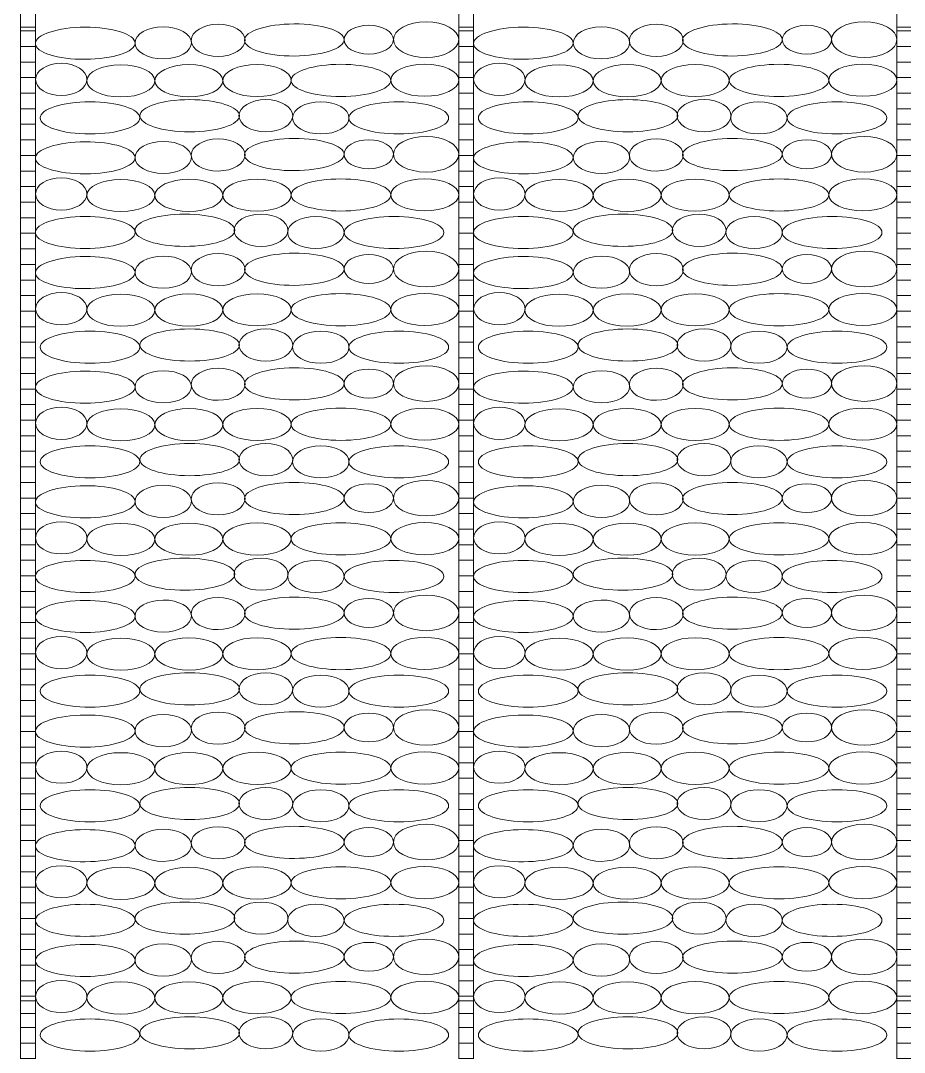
# Model space of a CAD drawing. Header units: inches. Extents: x 523 to 1492, y 69 to 539.
# Drawn here: x 633.572 to 637.175, y 383.759 to 387.966 of the extents above; entities that cross this region are included whole.
import ezdxf

# ---------------------------------------------------------------- set-up
doc = ezdxf.new("R2010")
doc.units = ezdxf.units.IN
doc.header["$MEASUREMENT"] = 0
pattern_1 = [(0, (44.65721277577995, 0.01436027398631268), (1.110223024625157e-16, 0.3175), [])]
pattern_2 = [(0, (53.58903992630621, 0.01436027398631268), (1.110223024625157e-16, 0.3175), [])]
pattern_3 = [(0, (62.52086707683247, 0.01436027398631268), (1.110223024625157e-16, 0.3175), [])]

# ---------------------------------------------------------------- blocks, each defined once
blk = doc.blocks.new('Бут.полосы')
at = {"linetype": 'ByBlock', "lineweight": 15}
h = blk.add_hatch(dxfattribs=at)
h.set_pattern_fill('ANSI31', color=22, scale=0.1, angle=315, style=0)
h.set_pattern_definition(pattern_1)
h.paths.add_polyline_path([(1999.920099090166, -4735.690822638147), (1999.620099090166, -4735.690822638147), (1999.620099090166, -4755.546490950223), (1999.920099090166, -4755.546490950223)])
h = blk.add_hatch(dxfattribs=at)
h.set_pattern_fill('ANSI31', color=22, scale=0.1, angle=315, style=0)
h.set_pattern_definition(pattern_2)
h.paths.add_polyline_path([(2008.851926240692, -4735.690822638147), (2008.551926240692, -4735.690822638147), (2008.551926240692, -4755.546490950223), (2008.851926240692, -4755.546490950223)])
h = blk.add_hatch(dxfattribs=at)
h.set_pattern_fill('ANSI31', color=22, scale=0.1, angle=315, style=0)
h.set_pattern_definition(pattern_3)
h.paths.add_polyline_path([(2017.783753391218, -4735.690822638147), (2017.483753391219, -4735.690822638147), (2017.483753391218, -4755.546490950223), (2017.783753391218, -4755.546490950223)])
h = blk.add_hatch(dxfattribs=at)
h.set_pattern_fill('ANSI31', color=22, scale=0.1, angle=315, style=0)
h.set_pattern_definition(pattern_1)
h.paths.add_polyline_path([(1999.920129494287, -4755.806398439352), (1999.620129494287, -4755.806398439352), (1999.620129494287, -4775.783564819083), (1999.920129494287, -4775.78393585025)])
h = blk.add_hatch(dxfattribs=at)
h.set_pattern_fill('ANSI31', color=22, scale=0.1, angle=315, style=0)
h.set_pattern_definition(pattern_2)
h.paths.add_polyline_path([(2008.851956644813, -4755.806398439352), (2008.551956644813, -4755.806398439352), (2008.551956644813, -4775.783564819083), (2008.851956644813, -4775.78393585025)])
h = blk.add_hatch(dxfattribs=at)
h.set_pattern_fill('ANSI31', color=22, scale=0.1, angle=315, style=0)
h.set_pattern_definition(pattern_3)
h.paths.add_polyline_path([(2017.783783795339, -4755.806398439352), (2017.483783795339, -4755.806398439352), (2017.483783795339, -4775.783564819083), (2017.783783795339, -4775.78393585025)])
at = {"color": 7, "linetype": 'ByBlock', "lineweight": 15}
for points in [[(1990.98827193964, -4776.027160561478), (1999.620265660714, -4776.027160561477), (1999.620265660715, -4691.93356784866), (1990.98827193964, -4691.933567848662)], [(1999.920099090166, -4776.027160561478), (2008.552092811241, -4776.027160561477), (2008.552092811241, -4691.93356784866), (1999.920099090166, -4691.93356784866)], [(2008.851926240692, -4776.027160561478), (2017.483919961767, -4776.027160561477), (2017.483919961767, -4691.933567848659), (2008.851926240692, -4691.93356784866)]]:
    blk.add_lwpolyline(points, close=True, dxfattribs=at)
at = {"color": 22, "linetype": 'ByBlock', "lineweight": 15}
for points in [[(1999.920099090166, -4735.690822638147), (1999.620099090166, -4735.690822638147), (1999.620099090166, -4755.546490950223), (1999.920099090166, -4755.546490950223)], [(2008.851926240692, -4735.690822638147), (2008.551926240692, -4735.690822638147), (2008.551926240692, -4755.546490950223), (2008.851926240692, -4755.546490950223)], [(2017.783753391218, -4735.690822638147), (2017.483753391219, -4735.690822638147), (2017.483753391218, -4755.546490950223), (2017.783753391218, -4755.546490950223)], [(1999.920129494287, -4755.806398439352), (1999.620129494287, -4755.806398439352), (1999.620129494287, -4775.783564819083), (1999.920129494287, -4775.78393585025)], [(2008.851956644813, -4755.806398439352), (2008.551956644813, -4755.806398439352), (2008.551956644813, -4775.783564819083), (2008.851956644813, -4775.78393585025)], [(2017.783783795339, -4755.806398439352), (2017.483783795339, -4755.806398439352), (2017.483783795339, -4775.783564819083), (2017.783783795339, -4775.78393585025)]]:
    blk.add_lwpolyline(points, close=True, dxfattribs=at)
at = {"color": 253, "linetype": 'ByBlock', "lineweight": 15, "extrusion": (0, 0, -0.9999999999999997)}
for centre, major_axis in [((2000.935855033254, -4736.020855523172), (-1.015906280148277, -0.005264510158328419)), ((2005.197948458314, -4735.95359484206), (-1.015906280148277, -0.005264510158328419)), ((2009.86768218378, -4736.020855523172), (-1.015906280148277, -0.005264510158328419)), ((2014.129775608841, -4735.95359484206), (-1.015906280148277, -0.005264510158328419)), ((2005.197948458314, -4738.29024673978), (-1.015906280148277, -0.00526451015832842)), ((2014.129775608841, -4738.29024673978), (-1.015906280148277, -0.00526451015832842)), ((2000.935855033254, -4738.357507420892), (-1.015906280148277, -0.00526451015832842)), ((2009.86768218378, -4738.357507420892), (-1.015906280148277, -0.00526451015832842)), ((2005.197948458314, -4740.629359579139), (-1.015906280148277, -0.005264510158328419)), ((2014.12977560884, -4740.629359579139), (-1.015906280148277, -0.005264510158328419)), ((2000.935855033254, -4740.696620260251), (-1.015906280148277, -0.005264510158328419)), ((2009.86768218378, -4740.696620260251), (-1.015906280148277, -0.005264510158328419)), ((2005.197948458314, -4742.966011476859), (-1.015906280148277, -0.005264510158328419)), ((2014.129775608841, -4742.966011476859), (-1.015906280148277, -0.005264510158328419)), ((2000.935855033254, -4743.033272157971), (-1.015906280148277, -0.005264510158328419)), ((2009.86768218378, -4743.033272157971), (-1.015906280148277, -0.005264510158328419)), ((2000.935855033254, -4745.369924055691), (-1.015906280148277, -0.00526451015832842)), ((2005.197948458314, -4745.302663374579), (-1.015906280148277, -0.00526451015832842)), ((2009.86768218378, -4745.369924055691), (-1.015906280148277, -0.00526451015832842)), ((2014.129775608841, -4745.302663374579), (-1.015906280148277, -0.00526451015832842)), ((2000.935855033254, -4747.709036895049), (-1.015906280148277, -0.005264510158328419)), ((2005.197948458314, -4747.641776213937), (-1.015906280148277, -0.005264510158328419)), ((2009.86768218378, -4747.709036895049), (-1.015906280148277, -0.005264510158328419)), ((2014.12977560884, -4747.641776213937), (-1.015906280148277, -0.005264510158328419)), ((2000.935855033254, -4750.045688792769), (-1.015906280148277, -0.005264510158328419)), ((2005.197948458314, -4749.978428111657), (-1.015906280148277, -0.005264510158328419)), ((2009.86768218378, -4750.045688792769), (-1.015906280148277, -0.005264510158328419)), ((2014.129775608841, -4749.978428111657), (-1.015906280148277, -0.005264510158328419)), ((2000.935855033254, -4752.382340690489), (-1.015906280148277, -0.00526451015832842)), ((2005.197948458314, -4752.315080009377), (-1.015906280148277, -0.00526451015832842)), ((2009.86768218378, -4752.382340690489), (-1.015906280148277, -0.00526451015832842)), ((2014.129775608841, -4752.315080009377), (-1.015906280148277, -0.00526451015832842)), ((2000.935855033254, -4754.721453529848), (-1.015906280148277, -0.005264510158328419)), ((2005.197948458314, -4754.654192848736), (-1.015906280148277, -0.005264510158328419)), ((2009.86768218378, -4754.721453529848), (-1.015906280148277, -0.005264510158328419)), ((2014.12977560884, -4754.654192848736), (-1.015906280148277, -0.005264510158328419))]:
    blk.add_ellipse(centre, major_axis=major_axis, ratio=0.3223671155344493, dxfattribs=at)
at = {"color": 253, "linetype": 'ByBlock', "lineweight": 15}
for centre, major_axis, ratio in [((2002.527186982284, -4736.012609109724), (0.5754256688816298, 0.002981903290083139), 0.5691348073179209), ((2006.716232120331, -4735.947538106107), (-0.5023844598865708, 0), 0.5862613800650567), ((2007.885271410455, -4735.947538106107), (-0.6666548302373485, 0), 0.543771545269404), ((2011.45901413281, -4736.012609109724), (0.5754256688816298, 0.002981903290083139), 0.5691348073179209), ((2015.648059270858, -4735.947538106107), (-0.5023844598865708, 0), 0.5862613800650567), ((2016.817098560981, -4735.947538106107), (-0.6666548302373485, 0), 0.543771545269404), ((2000.447586153632, -4736.757475794647), (-0.5245293401635536, 0), 0.6253139419559067), ((2001.662888864138, -4736.788518818937), (0.693897664193355, 0), 0.4719704234843745), ((2003.050647134397, -4736.784739504716), (0.693897664193355, 0), 0.4719704234843745), ((2004.438405404656, -4736.780960190495), (0.693897664193355, 0), 0.4719704234843745), ((2006.148217355267, -4736.777839243377), (1.01591992061969, 0), 0.3223671155344493), ((2007.858028576499, -4736.774243449061), (0.693897664193355, 0), 0.4719704234843745), ((2009.379413304158, -4736.757475794647), (-0.5245293401635536, 0), 0.6253139419559067), ((2010.594716014664, -4736.788518818937), (0.693897664193355, 0), 0.4719704234843745), ((2011.982474284923, -4736.784739504716), (0.693897664193355, 0), 0.4719704234843745), ((2013.370232555182, -4736.780960190495), (0.693897664193355, 0), 0.4719704234843745), ((2015.080044505793, -4736.777839243377), (1.01591992061969, 0), 0.3223671155344493), ((2016.789855727025, -4736.774243449061), (0.693897664193355, 0), 0.4719704234843745), ((2001.034846671245, -4737.543099909285), (1.01591992061969, 0), 0.3223671155344493), ((2003.066828387029, -4737.497926354475), (1.01591992061969, 0), 0.3223671155344493), ((2004.61866058186, -4737.497926354475), (0.548806280951849, 0), 0.5967482257239145), ((2007.329213131878, -4737.543099909285), (1.01591992061969, 0), 0.3223671155344493), ((2009.966673821771, -4737.543099909285), (1.01591992061969, 0), 0.3223671155344493), ((2011.998655537555, -4737.497926354475), (1.01591992061969, 0), 0.3223671155344493), ((2013.550487732387, -4737.497926354475), (0.548806280951849, 0), 0.5967482257239145), ((2016.261040282404, -4737.543099909285), (1.01591992061969, 0), 0.3223671155344493), ((2006.716232120331, -4738.284190003827), (-0.5023844598865708, 0), 0.5862613800650567), ((2007.885271410455, -4738.284190003827), (-0.6666548302373485, 0), 0.543771545269404), ((2015.648059270858, -4738.284190003827), (-0.5023844598865708, 0), 0.5862613800650567), ((2016.817098560981, -4738.284190003827), (-0.6666548302373485, 0), 0.543771545269404), ((2002.527186982284, -4738.349261007444), (0.5754256688816298, 0.002981903290083139), 0.5691348073179209), ((2011.45901413281, -4738.349261007444), (0.5754256688816298, 0.002981903290083139), 0.5691348073179209), ((2000.447586153632, -4739.094127692367), (-0.5245293401635536, 0), 0.6253139419559067), ((2001.662888864138, -4739.125170716657), (0.693897664193355, 0), 0.4719704234843745), ((2003.050647134397, -4739.121391402436), (0.693897664193355, 0), 0.4719704234843745), ((2004.438405404656, -4739.117612088215), (0.693897664193355, 0), 0.4719704234843745), ((2006.148217355267, -4739.114491141097), (1.01591992061969, 0), 0.3223671155344493), ((2007.858028576499, -4739.110895346781), (0.693897664193355, 0), 0.4719704234843745), ((2009.379413304158, -4739.094127692367), (-0.5245293401635536, 0), 0.6253139419559067), ((2010.594716014664, -4739.125170716657), (0.693897664193355, 0), 0.4719704234843745), ((2011.982474284923, -4739.121391402436), (0.693897664193355, 0), 0.4719704234843745), ((2013.370232555182, -4739.117612088215), (0.693897664193355, 0), 0.4719704234843745), ((2015.080044505793, -4739.114491141097), (1.01591992061969, 0), 0.3223671155344493), ((2016.789855727025, -4739.110895346781), (0.693897664193355, 0), 0.4719704234843745), ((2000.93605688787, -4739.879751807005), (1.01591992061969, 0), 0.3223671155344493), ((2002.968038603655, -4739.834578252195), (1.01591992061969, 0), 0.3223671155344493), ((2004.519870798486, -4739.834578252195), (0.548806280951849, 0), 0.5967482257239145), ((2007.230423348503, -4739.879751807005), (1.01591992061969, 0), 0.3223671155344493), ((2009.867884038397, -4739.879751807005), (1.01591992061969, 0), 0.3223671155344493), ((2011.899865754182, -4739.834578252195), (1.01591992061969, 0), 0.3223671155344493), ((2013.451697949013, -4739.834578252195), (0.548806280951849, 0), 0.5967482257239145), ((2016.162250499029, -4739.879751807005), (1.01591992061969, 0), 0.3223671155344493), ((2007.885271410455, -4740.623302843186), (-0.6666548302373485, 0), 0.543771545269404), ((2016.817098560981, -4740.623302843186), (-0.6666548302373485, 0), 0.543771545269404), ((2002.527186982284, -4740.688373846802), (0.5754256688816298, 0.002981903290083139), 0.5691348073179209), ((2006.716232120331, -4740.623302843186), (-0.5023844598865708, 0), 0.5862613800650567), ((2011.45901413281, -4740.688373846802), (0.5754256688816298, 0.002981903290083139), 0.5691348073179209), ((2015.648059270858, -4740.623302843186), (-0.5023844598865708, 0), 0.5862613800650567), ((2000.447586153631, -4741.433240531725), (-0.5245293401635536, 0), 0.6253139419559067), ((2001.662888864138, -4741.464283556015), (0.693897664193355, 0), 0.4719704234843745), ((2003.050647134397, -4741.460504241794), (0.693897664193355, 0), 0.4719704234843745), ((2004.438405404656, -4741.456724927573), (0.693897664193355, 0), 0.4719704234843745), ((2006.148217355267, -4741.453603980455), (1.01591992061969, 0), 0.3223671155344493), ((2007.858028576499, -4741.45000818614), (0.693897664193355, 0), 0.4719704234843745), ((2009.379413304158, -4741.433240531725), (-0.5245293401635536, 0), 0.6253139419559067), ((2010.594716014664, -4741.464283556015), (0.693897664193355, 0), 0.4719704234843745), ((2011.982474284923, -4741.460504241794), (0.693897664193355, 0), 0.4719704234843745), ((2013.370232555182, -4741.456724927573), (0.693897664193355, 0), 0.4719704234843745), ((2015.080044505793, -4741.453603980455), (1.01591992061969, 0), 0.3223671155344493), ((2016.789855727025, -4741.45000818614), (0.693897664193355, 0), 0.4719704234843745), ((2001.034846671245, -4742.218864646364), (1.01591992061969, 0), 0.3223671155344493), ((2003.066828387029, -4742.173691091553), (1.01591992061969, 0), 0.3223671155344493), ((2004.61866058186, -4742.173691091553), (0.548806280951849, 0), 0.5967482257239145), ((2007.329213131878, -4742.218864646364), (1.01591992061969, 0), 0.3223671155344493), ((2009.966673821771, -4742.218864646364), (1.01591992061969, 0), 0.3223671155344493), ((2011.998655537555, -4742.173691091553), (1.01591992061969, 0), 0.3223671155344493), ((2013.550487732387, -4742.173691091553), (0.548806280951849, 0), 0.5967482257239145), ((2016.261040282404, -4742.218864646364), (1.01591992061969, 0), 0.3223671155344493), ((2007.885271410455, -4742.959954740906), (-0.6666548302373485, 0), 0.543771545269404), ((2016.817098560981, -4742.959954740906), (-0.6666548302373485, 0), 0.543771545269404), ((2002.527186982284, -4743.025025744522), (0.5754256688816298, 0.002981903290083139), 0.5691348073179209), ((2006.716232120331, -4742.959954740906), (-0.5023844598865708, 0), 0.5862613800650567), ((2011.45901413281, -4743.025025744522), (0.5754256688816298, 0.002981903290083139), 0.5691348073179209), ((2015.648059270858, -4742.959954740906), (-0.5023844598865708, 0), 0.5862613800650567), ((2000.447586153632, -4743.769892429445), (-0.5245293401635536, 0), 0.6253139419559067), ((2001.662888864138, -4743.800935453735), (0.693897664193355, 0), 0.4719704234843745), ((2003.050647134397, -4743.797156139514), (0.693897664193355, 0), 0.4719704234843745), ((2004.438405404656, -4743.793376825293), (0.693897664193355, 0), 0.4719704234843745), ((2006.148217355267, -4743.790255878175), (1.01591992061969, 0), 0.3223671155344493), ((2007.858028576499, -4743.78666008386), (0.693897664193355, 0), 0.4719704234843745), ((2009.379413304158, -4743.769892429445), (-0.5245293401635536, 0), 0.6253139419559067), ((2010.594716014664, -4743.800935453735), (0.693897664193355, 0), 0.4719704234843745), ((2011.982474284923, -4743.797156139514), (0.693897664193355, 0), 0.4719704234843745), ((2013.370232555182, -4743.793376825293), (0.693897664193355, 0), 0.4719704234843745), ((2015.080044505793, -4743.790255878175), (1.01591992061969, 0), 0.3223671155344493), ((2016.789855727025, -4743.78666008386), (0.693897664193355, 0), 0.4719704234843745), ((2001.034846671245, -4744.555516544084), (1.01591992061969, 0), 0.3223671155344493), ((2003.066828387029, -4744.510342989273), (1.01591992061969, 0), 0.3223671155344493), ((2004.61866058186, -4744.510342989273), (0.548806280951849, 0), 0.5967482257239145), ((2007.329213131878, -4744.555516544084), (1.01591992061969, 0), 0.3223671155344493), ((2009.966673821771, -4744.555516544084), (1.01591992061969, 0), 0.3223671155344493), ((2011.998655537555, -4744.510342989273), (1.01591992061969, 0), 0.3223671155344493), ((2013.550487732387, -4744.510342989273), (0.548806280951849, 0), 0.5967482257239145), ((2016.261040282404, -4744.555516544084), (1.01591992061969, 0), 0.3223671155344493), ((2007.885271410455, -4745.296606638626), (-0.6666548302373485, 0), 0.543771545269404), ((2016.817098560981, -4745.296606638626), (-0.6666548302373485, 0), 0.543771545269404), ((2002.527186982284, -4745.361677642242), (0.5754256688816298, 0.002981903290083139), 0.5691348073179209), ((2006.716232120331, -4745.296606638626), (-0.5023844598865708, 0), 0.5862613800650567), ((2011.45901413281, -4745.361677642242), (0.5754256688816298, 0.002981903290083139), 0.5691348073179209), ((2015.648059270858, -4745.296606638626), (-0.5023844598865708, 0), 0.5862613800650567), ((2000.447586153632, -4746.106544327165), (-0.5245293401635536, 0), 0.6253139419559067), ((2009.379413304158, -4746.106544327165), (-0.5245293401635536, 0), 0.6253139419559067), ((2001.662888864138, -4746.137587351455), (0.693897664193355, 0), 0.4719704234843745), ((2003.050647134397, -4746.133808037234), (0.693897664193355, 0), 0.4719704234843745), ((2004.438405404656, -4746.130028723013), (0.693897664193355, 0), 0.4719704234843745), ((2006.148217355267, -4746.126907775895), (1.01591992061969, 0), 0.3223671155344493), ((2007.858028576499, -4746.12331198158), (0.693897664193355, 0), 0.4719704234843745), ((2010.594716014664, -4746.137587351455), (0.693897664193355, 0), 0.4719704234843745), ((2011.982474284923, -4746.133808037234), (0.693897664193355, 0), 0.4719704234843745), ((2013.370232555182, -4746.130028723013), (0.693897664193355, 0), 0.4719704234843745), ((2015.080044505793, -4746.126907775895), (1.01591992061969, 0), 0.3223671155344493), ((2016.789855727025, -4746.12331198158), (0.693897664193355, 0), 0.4719704234843745), ((2000.93605688787, -4746.892168441804), (1.01591992061969, 0), 0.3223671155344493), ((2002.968038603655, -4746.846994886993), (1.01591992061969, 0), 0.3223671155344493), ((2004.519870798486, -4746.846994886993), (0.548806280951849, 0), 0.5967482257239145), ((2007.230423348503, -4746.892168441804), (1.01591992061969, 0), 0.3223671155344493), ((2009.867884038397, -4746.892168441804), (1.01591992061969, 0), 0.3223671155344493), ((2011.899865754182, -4746.846994886993), (1.01591992061969, 0), 0.3223671155344493), ((2013.451697949013, -4746.846994886993), (0.548806280951849, 0), 0.5967482257239145), ((2016.162250499029, -4746.892168441804), (1.01591992061969, 0), 0.3223671155344493), ((2002.527186982284, -4747.700790481601), (0.5754256688816298, 0.002981903290083139), 0.5691348073179209), ((2006.716232120331, -4747.635719477985), (-0.5023844598865708, 0), 0.5862613800650567), ((2007.885271410455, -4747.635719477985), (-0.6666548302373485, 0), 0.543771545269404), ((2011.45901413281, -4747.700790481601), (0.5754256688816298, 0.002981903290083139), 0.5691348073179209), ((2015.648059270858, -4747.635719477985), (-0.5023844598865708, 0), 0.5862613800650567), ((2016.817098560981, -4747.635719477985), (-0.6666548302373485, 0), 0.543771545269404), ((2000.447586153631, -4748.445657166524), (-0.5245293401635536, 0), 0.6253139419559067), ((2001.662888864138, -4748.476700190814), (0.693897664193355, 0), 0.4719704234843745), ((2003.050647134397, -4748.472920876593), (0.693897664193355, 0), 0.4719704234843745), ((2004.438405404656, -4748.469141562372), (0.693897664193355, 0), 0.4719704234843745), ((2006.148217355267, -4748.466020615254), (1.01591992061969, 0), 0.3223671155344493), ((2007.858028576499, -4748.462424820938), (0.693897664193355, 0), 0.4719704234843745), ((2009.379413304158, -4748.445657166524), (-0.5245293401635536, 0), 0.6253139419559067), ((2010.594716014664, -4748.476700190814), (0.693897664193355, 0), 0.4719704234843745), ((2011.982474284923, -4748.472920876593), (0.693897664193355, 0), 0.4719704234843745), ((2013.370232555182, -4748.469141562372), (0.693897664193355, 0), 0.4719704234843745), ((2015.080044505793, -4748.466020615254), (1.01591992061969, 0), 0.3223671155344493), ((2016.789855727025, -4748.462424820938), (0.693897664193355, 0), 0.4719704234843745), ((2001.034846671245, -4749.231281281162), (1.01591992061969, 0), 0.3223671155344493), ((2003.066828387029, -4749.186107726352), (1.01591992061969, 0), 0.3223671155344493), ((2004.61866058186, -4749.186107726352), (0.548806280951849, 0), 0.5967482257239145), ((2007.329213131878, -4749.231281281162), (1.01591992061969, 0), 0.3223671155344493), ((2009.966673821771, -4749.231281281162), (1.01591992061969, 0), 0.3223671155344493), ((2011.998655537555, -4749.186107726352), (1.01591992061969, 0), 0.3223671155344493), ((2013.550487732387, -4749.186107726352), (0.548806280951849, 0), 0.5967482257239145), ((2016.261040282404, -4749.231281281162), (1.01591992061969, 0), 0.3223671155344493), ((2002.527186982284, -4750.037442379321), (0.5754256688816298, 0.002981903290083139), 0.5691348073179209), ((2006.716232120331, -4749.972371375705), (-0.5023844598865708, 0), 0.5862613800650567), ((2007.885271410455, -4749.972371375705), (-0.6666548302373485, 0), 0.543771545269404), ((2011.45901413281, -4750.037442379321), (0.5754256688816298, 0.002981903290083139), 0.5691348073179209), ((2015.648059270858, -4749.972371375705), (-0.5023844598865708, 0), 0.5862613800650567), ((2016.817098560981, -4749.972371375705), (-0.6666548302373485, 0), 0.543771545269404), ((2000.447586153632, -4750.782309064244), (-0.5245293401635536, 0), 0.6253139419559067), ((2001.662888864138, -4750.813352088534), (0.693897664193355, 0), 0.4719704234843745), ((2003.050647134397, -4750.809572774313), (0.693897664193355, 0), 0.4719704234843745), ((2004.438405404656, -4750.805793460092), (0.693897664193355, 0), 0.4719704234843745), ((2006.148217355267, -4750.802672512974), (1.01591992061969, 0), 0.3223671155344493), ((2007.858028576499, -4750.799076718658), (0.693897664193355, 0), 0.4719704234843745), ((2009.379413304158, -4750.782309064244), (-0.5245293401635536, 0), 0.6253139419559067), ((2010.594716014664, -4750.813352088534), (0.693897664193355, 0), 0.4719704234843745), ((2011.982474284923, -4750.809572774313), (0.693897664193355, 0), 0.4719704234843745), ((2013.370232555182, -4750.805793460092), (0.693897664193355, 0), 0.4719704234843745), ((2015.080044505793, -4750.802672512974), (1.01591992061969, 0), 0.3223671155344493), ((2016.789855727025, -4750.799076718658), (0.693897664193355, 0), 0.4719704234843745), ((2001.034846671245, -4751.567933178882), (1.01591992061969, 0), 0.3223671155344493), ((2003.066828387029, -4751.522759624072), (1.01591992061969, 0), 0.3223671155344493), ((2004.61866058186, -4751.522759624072), (0.548806280951849, 0), 0.5967482257239145), ((2007.329213131878, -4751.567933178882), (1.01591992061969, 0), 0.3223671155344493), ((2009.966673821771, -4751.567933178882), (1.01591992061969, 0), 0.3223671155344493), ((2011.998655537555, -4751.522759624072), (1.01591992061969, 0), 0.3223671155344493), ((2013.550487732387, -4751.522759624072), (0.548806280951849, 0), 0.5967482257239145), ((2016.261040282404, -4751.567933178882), (1.01591992061969, 0), 0.3223671155344493), ((2002.527186982284, -4752.374094277041), (0.5754256688816298, 0.002981903290083139), 0.5691348073179209), ((2006.716232120331, -4752.309023273425), (-0.5023844598865708, 0), 0.5862613800650567), ((2007.885271410455, -4752.309023273425), (-0.6666548302373485, 0), 0.543771545269404), ((2011.45901413281, -4752.374094277041), (0.5754256688816298, 0.002981903290083139), 0.5691348073179209), ((2015.648059270858, -4752.309023273425), (-0.5023844598865708, 0), 0.5862613800650567), ((2016.817098560981, -4752.309023273425), (-0.6666548302373485, 0), 0.543771545269404), ((2000.447586153632, -4753.118960961964), (-0.5245293401635536, 0), 0.6253139419559067), ((2001.662888864138, -4753.150003986254), (0.693897664193355, 0), 0.4719704234843745), ((2003.050647134397, -4753.146224672033), (0.693897664193355, 0), 0.4719704234843745), ((2004.438405404656, -4753.142445357812), (0.693897664193355, 0), 0.4719704234843745), ((2006.148217355267, -4753.139324410694), (1.01591992061969, 0), 0.3223671155344493), ((2007.858028576499, -4753.135728616378), (0.693897664193355, 0), 0.4719704234843745), ((2009.379413304158, -4753.118960961964), (-0.5245293401635536, 0), 0.6253139419559067), ((2010.594716014664, -4753.150003986254), (0.693897664193355, 0), 0.4719704234843745), ((2011.982474284923, -4753.146224672033), (0.693897664193355, 0), 0.4719704234843745), ((2013.370232555182, -4753.142445357812), (0.693897664193355, 0), 0.4719704234843745), ((2015.080044505793, -4753.139324410694), (1.01591992061969, 0), 0.3223671155344493), ((2016.789855727025, -4753.135728616378), (0.693897664193355, 0), 0.4719704234843745), ((2002.968038603655, -4753.859411521792), (1.01591992061969, 0), 0.3223671155344493), ((2004.519870798486, -4753.859411521792), (0.548806280951849, 0), 0.5967482257239145), ((2011.899865754182, -4753.859411521792), (1.01591992061969, 0), 0.3223671155344493), ((2013.451697949013, -4753.859411521792), (0.548806280951849, 0), 0.5967482257239145), ((2000.93605688787, -4753.904585076602), (1.01591992061969, 0), 0.3223671155344493), ((2007.230423348503, -4753.904585076602), (1.01591992061969, 0), 0.3223671155344493), ((2009.867884038397, -4753.904585076602), (1.01591992061969, 0), 0.3223671155344493), ((2016.162250499029, -4753.904585076602), (1.01591992061969, 0), 0.3223671155344493), ((2002.527186982284, -4754.7132071164), (0.5754256688816298, 0.002981903290083139), 0.5691348073179209), ((2006.716232120331, -4754.648136112784), (-0.5023844598865708, 0), 0.5862613800650567), ((2007.885271410455, -4754.648136112784), (-0.6666548302373485, 0), 0.543771545269404), ((2011.45901413281, -4754.7132071164), (0.5754256688816298, 0.002981903290083139), 0.5691348073179209), ((2015.648059270858, -4754.648136112784), (-0.5023844598865708, 0), 0.5862613800650567), ((2016.817098560981, -4754.648136112784), (-0.6666548302373485, 0), 0.543771545269404), ((2000.447586153631, -4755.458073801323), (-0.5245293401635536, 0), 0.6253139419559067), ((2001.662888864138, -4755.489116825613), (0.693897664193355, 0), 0.4719704234843745), ((2003.050647134397, -4755.485337511392), (0.693897664193355, 0), 0.4719704234843745), ((2004.438405404656, -4755.481558197171), (0.693897664193355, 0), 0.4719704234843745), ((2006.148217355267, -4755.478437250053), (1.01591992061969, 0), 0.3223671155344493), ((2007.858028576499, -4755.474841455737), (0.693897664193355, 0), 0.4719704234843745), ((2009.379413304158, -4755.458073801323), (-0.5245293401635536, 0), 0.6253139419559067), ((2010.594716014664, -4755.489116825613), (0.693897664193355, 0), 0.4719704234843745), ((2011.982474284923, -4755.485337511392), (0.693897664193355, 0), 0.4719704234843745), ((2013.370232555182, -4755.481558197171), (0.693897664193355, 0), 0.4719704234843745), ((2015.080044505793, -4755.478437250053), (1.01591992061969, 0), 0.3223671155344493), ((2016.789855727025, -4755.474841455737), (0.693897664193355, 0), 0.4719704234843745), ((2003.066828387029, -4756.198524361151), (1.01591992061969, 0), 0.3223671155344493), ((2004.61866058186, -4756.198524361151), (0.548806280951849, 0), 0.5967482257239145), ((2011.998655537555, -4756.198524361151), (1.01591992061969, 0), 0.3223671155344493), ((2013.550487732387, -4756.198524361151), (0.548806280951849, 0), 0.5967482257239145), ((2001.034846671245, -4756.243697915961), (1.01591992061969, 0), 0.3223671155344493), ((2007.329213131878, -4756.243697915961), (1.01591992061969, 0), 0.3223671155344493), ((2009.966673821771, -4756.243697915961), (1.01591992061969, 0), 0.3223671155344493), ((2016.261040282404, -4756.243697915961), (1.01591992061969, 0), 0.3223671155344493)]:
    blk.add_ellipse(centre, major_axis=major_axis, ratio=ratio, dxfattribs=at)
at = {"color": 253, "linetype": 'ByBlock', "lineweight": 15, "extrusion": (0, 0, -1)}
for centre, major_axis, ratio in [((2003.646137099498, -4735.961636456549), (-0.5487989122840685, -0.002843921240626038), 0.5967482257239145), ((2012.577964250024, -4735.961636456549), (-0.5487989122840685, -0.002843921240626038), 0.5967482257239145), ((2005.737859816193, -4737.543099909285), (-0.5754333950641921, 0), 0.5691348073179209), ((2014.669686966719, -4737.543099909285), (-0.5754333950641921, 0), 0.5691348073179209), ((2003.646137099498, -4738.298288354269), (-0.5487989122840685, -0.002843921240626038), 0.5967482257239145), ((2012.577964250024, -4738.298288354269), (-0.5487989122840685, -0.002843921240626038), 0.5967482257239145), ((2005.639070032819, -4739.879751807005), (-0.5754333950641921, 0), 0.5691348073179209), ((2014.570897183346, -4739.879751807005), (-0.5754333950641921, 0), 0.5691348073179209), ((2003.646137099498, -4740.637401193628), (-0.5487989122840685, -0.002843921240626038), 0.5967482257239145), ((2012.577964250024, -4740.637401193628), (-0.5487989122840685, -0.002843921240626038), 0.5967482257239145), ((2005.737859816193, -4742.218864646364), (-0.5754333950641921, 0), 0.5691348073179209), ((2014.669686966719, -4742.218864646364), (-0.5754333950641921, 0), 0.5691348073179209), ((2003.646137099498, -4742.974053091348), (-0.5487989122840685, -0.002843921240626038), 0.5967482257239145), ((2012.577964250024, -4742.974053091348), (-0.5487989122840685, -0.002843921240626038), 0.5967482257239145), ((2005.737859816193, -4744.555516544084), (-0.5754333950641921, 0), 0.5691348073179209), ((2014.669686966719, -4744.555516544084), (-0.5754333950641921, 0), 0.5691348073179209), ((2003.646137099498, -4745.310704989068), (-0.5487989122840685, -0.002843921240626038), 0.5967482257239145), ((2012.577964250024, -4745.310704989068), (-0.5487989122840685, -0.002843921240626038), 0.5967482257239145), ((2005.639070032819, -4746.892168441804), (-0.5754333950641921, 0), 0.5691348073179209), ((2014.570897183346, -4746.892168441804), (-0.5754333950641921, 0), 0.5691348073179209), ((2003.646137099498, -4747.649817828426), (-0.5487989122840685, -0.002843921240626038), 0.5967482257239145), ((2012.577964250024, -4747.649817828426), (-0.5487989122840685, -0.002843921240626038), 0.5967482257239145), ((2005.737859816193, -4749.231281281162), (-0.5754333950641921, 0), 0.5691348073179209), ((2014.669686966719, -4749.231281281162), (-0.5754333950641921, 0), 0.5691348073179209), ((2003.646137099498, -4749.986469726146), (-0.5487989122840685, -0.002843921240626038), 0.5967482257239145), ((2012.577964250024, -4749.986469726146), (-0.5487989122840685, -0.002843921240626038), 0.5967482257239145), ((2005.737859816193, -4751.567933178882), (-0.5754333950641921, 0), 0.5691348073179209), ((2014.669686966719, -4751.567933178882), (-0.5754333950641921, 0), 0.5691348073179209), ((2003.646137099498, -4752.323121623866), (-0.5487989122840685, -0.002843921240626038), 0.5967482257239145), ((2012.577964250024, -4752.323121623866), (-0.5487989122840685, -0.002843921240626038), 0.5967482257239145), ((2005.639070032819, -4753.904585076602), (-0.5754333950641921, 0), 0.5691348073179209), ((2014.570897183346, -4753.904585076602), (-0.5754333950641921, 0), 0.5691348073179209), ((2003.646137099498, -4754.662234463225), (-0.5487989122840685, -0.002843921240626038), 0.5967482257239145), ((2012.577964250024, -4754.662234463225), (-0.5487989122840685, -0.002843921240626038), 0.5967482257239145), ((2005.737859816193, -4756.243697915961), (-0.5754333950641921, 0), 0.5691348073179209), ((2014.669686966719, -4756.243697915961), (-0.5754333950641921, 0), 0.5691348073179209)]:
    blk.add_ellipse(centre, major_axis=major_axis, ratio=ratio, dxfattribs=at)
blk = doc.blocks.new('Бутовая 8м + прорывной')
at = {"color": 7, "linetype": 'ByBlock', "lineweight": 15}
blk.add_blockref('Бут.полосы', (53.59096290315756, -11.99999999872762), dxfattribs=at)

msp = doc.modelspace()

# ---------------------------------------------------------------- block references
at = {"color": 7, "linetype": 'ByBlock', "lineweight": 15, "xscale": 0.2000000000000455, "yscale": 0.2000000000000455, "zscale": 0.2000000000000455}
msp.add_blockref('Бутовая 8м + прорывной', (222.9300119385828, 1337.47814298866), dxfattribs=at)

doc.saveas('drawing.dxf')
